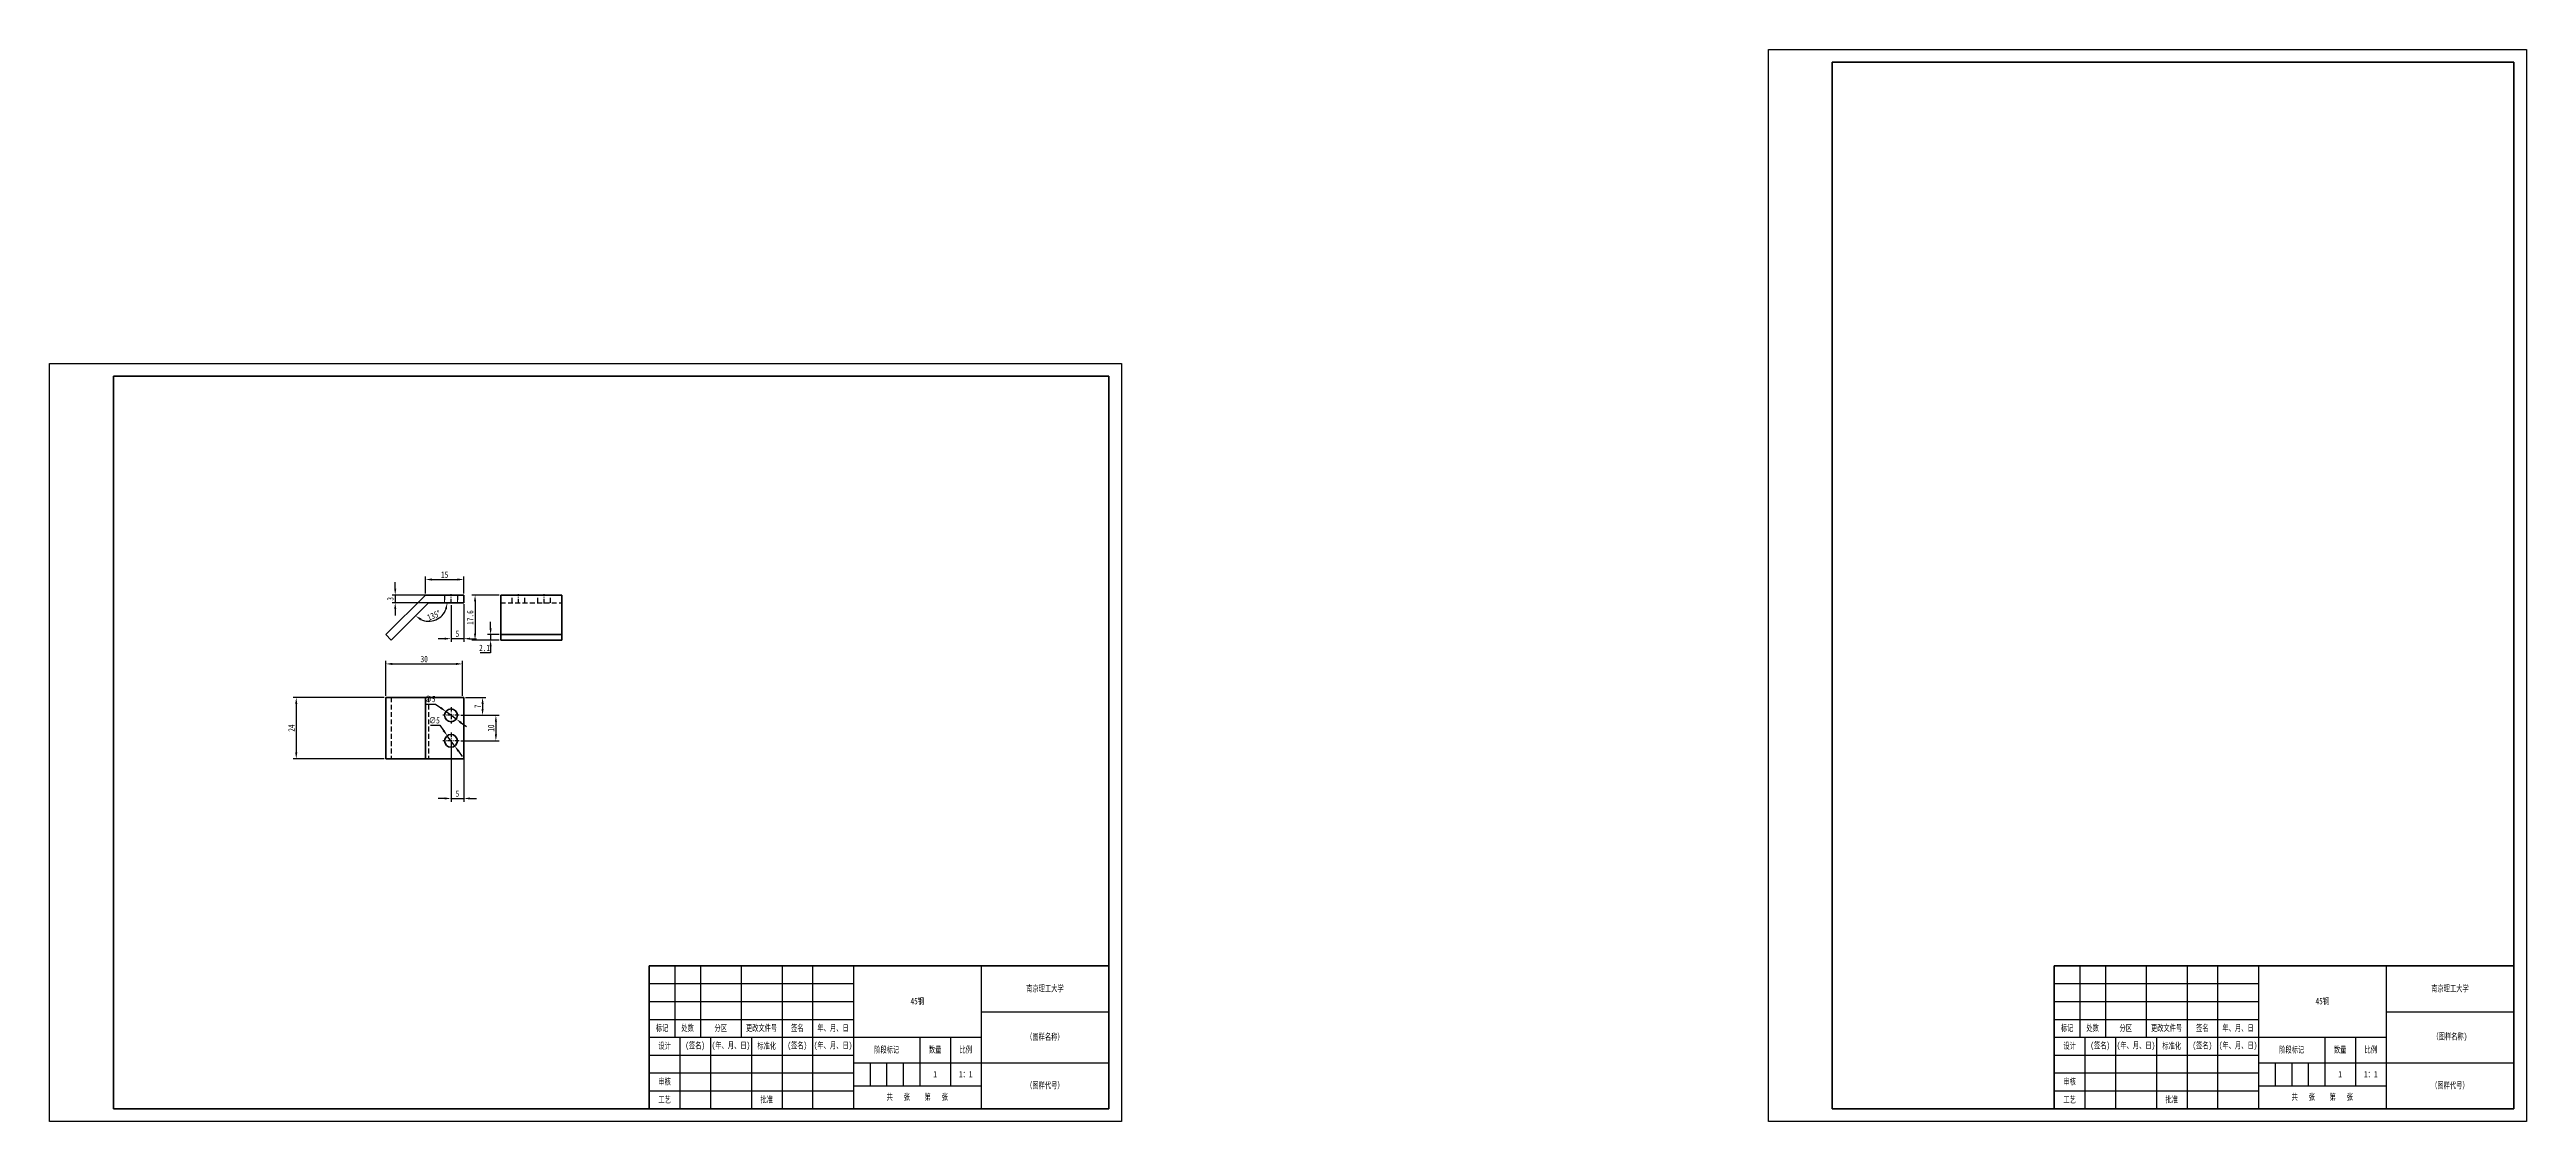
# Model space of a CAD drawing. Header units: millimetres. Extents: x 1050 to 2021, y 766 to 1186.
import ezdxf

# ---------------------------------------------------------------- set-up
doc = ezdxf.new("R2010")
doc.units = ezdxf.units.MM
doc.header["$LTSCALE"] = 0.3
doc.linetypes.add('DASHDOT', pattern=[18.5, 12, -3, 0.5, -3])
doc.linetypes.add('DASHED', pattern=[19.05, 12.7, -6.35])
for name, color, linetype, lineweight in [('尺寸线', 3, 'Continuous', 25), ('粗实线', 7, 'Continuous', 50), ('细实线', 7, 'Continuous', 25), ('细文本', 7, 'Continuous', 25)]:
    doc.layers.add(name, color=color, linetype=linetype, lineweight=lineweight)
doc.styles.add('NUT Standard', font='simfang.ttf', dxfattribs={"width": 0.7, "height": 2.5})
doc.dimstyles.new('NUT Standard', dxfattribs={"dimtxt": 2.5, "dimasz": 2.5, "dimexe": 1.25, "dimexo": 0.625, "dimtad": 1, "dimtoh": 1, "dimdec": 1, "dimdsep": 46, "dimtxsty": 'NUT Standard', "dimcen": 2.5, "dimadec": 0, "dimazin": 0, "dimtfac": 1, "dimtdec": 1, "dimtmove": 0, "dimatfit": 3, "dimfxl": 1, "dimarcsym": 0})

# ---------------------------------------------------------------- blocks, each defined once
blk = doc.blocks.new('*D5')
at = {"layer": 'Defpoints', "color": 0, "transparency": 16777216}
for p in [(1211.85, 944.89), (1181.83, 931.75), (1211.85, 931.75)]:
    blk.add_point(p, dxfattribs=at)
at = {"layer": '尺寸线', "color": 0, "lineweight": -2, "transparency": 16777216}
for p, q in [((1181.83, 932.37), (1181.83, 946.14)), ((1184.33, 944.89), (1209.35, 944.89)), ((1211.85, 932.37), (1211.85, 946.14))]:
    blk.add_line(p, q, dxfattribs=at)
at = {"layer": '尺寸线', "color": 0, "transparency": 16777216}
for points in [[(1184.33, 945.31), (1184.33, 944.47), (1181.83, 944.89)], [(1209.35, 945.31), (1209.35, 944.47), (1211.85, 944.89)]]:
    blk.add_solid(points, dxfattribs=at)
at = {"layer": '尺寸线', "color": 0, "transparency": 16777216, "insert": (1196.84, 946.78), "char_height": 2.5, "attachment_point": 5, "style": 'NUT Standard'}
blk.add_mtext('30', dxfattribs=at)
blk = doc.blocks.new('*D6')
at = {"layer": 'Defpoints', "color": 0, "transparency": 16777216}
for p in [(1181.83, 931.75), (1146.71, 907.75), (1181.83, 907.75)]:
    blk.add_point(p, dxfattribs=at)
at = {"layer": '尺寸线', "color": 0, "lineweight": -2, "transparency": 16777216}
for p, q in [((1181.21, 931.75), (1145.46, 931.75)), ((1146.71, 929.25), (1146.71, 910.25)), ((1181.21, 907.75), (1145.46, 907.75))]:
    blk.add_line(p, q, dxfattribs=at)
at = {"layer": '尺寸线', "color": 0, "transparency": 16777216}
for points in [[(1146.29, 929.25), (1147.13, 929.25), (1146.71, 931.75)], [(1146.29, 910.25), (1147.13, 910.25), (1146.71, 907.75)]]:
    blk.add_solid(points, dxfattribs=at)
at = {"layer": '尺寸线', "color": 0, "transparency": 16777216, "insert": (1144.84, 919.75), "char_height": 2.5, "attachment_point": 5, "rotation": 90, "style": 'NUT Standard'}
blk.add_mtext('24', dxfattribs=at)
blk = doc.blocks.new('*D7')
at = {"layer": 'Defpoints', "color": 0, "transparency": 16777216}
for p in [(1197.35, 971.89), (1212.35, 977.96), (1212.35, 971.89)]:
    blk.add_point(p, dxfattribs=at)
at = {"layer": '尺寸线', "color": 0, "lineweight": -2, "transparency": 16777216}
for p, q in [((1197.35, 972.51), (1197.35, 979.21)), ((1199.85, 977.96), (1209.85, 977.96)), ((1212.35, 972.51), (1212.35, 979.21))]:
    blk.add_line(p, q, dxfattribs=at)
at = {"layer": '尺寸线', "color": 0, "transparency": 16777216}
for points in [[(1199.85, 978.38), (1199.85, 977.55), (1197.35, 977.96)], [(1209.85, 978.38), (1209.85, 977.55), (1212.35, 977.96)]]:
    blk.add_solid(points, dxfattribs=at)
at = {"layer": '尺寸线', "color": 0, "transparency": 16777216, "insert": (1204.85, 979.85), "char_height": 2.5, "attachment_point": 5, "style": 'NUT Standard'}
blk.add_mtext('15', dxfattribs=at)
blk = doc.blocks.new('*D8')
at = {"layer": 'Defpoints', "color": 0, "transparency": 16777216}
for p in [(1205.33, 926.23), (1209.37, 923.27)]:
    blk.add_point(p, dxfattribs=at)
at = {"layer": '尺寸线', "color": 0, "lineweight": -2, "transparency": 16777216}
for p, q in [((1197.62, 929.18), (1201.3, 929.18)), ((1201.3, 929.18), (1203.32, 927.7)), ((1209.37, 923.27), (1205.33, 926.23)), ((1211.39, 921.8), (1213.4, 920.32))]:
    blk.add_line(p, q, dxfattribs=at)
at = {"layer": '尺寸线', "color": 0, "transparency": 16777216}
for points in [[(1203.56, 928.04), (1203.07, 927.37), (1205.33, 926.23)], [(1211.63, 922.13), (1211.14, 921.46), (1209.37, 923.27)]]:
    blk.add_solid(points, dxfattribs=at)
at = {"layer": '尺寸线', "color": 0, "transparency": 16777216, "insert": (1199.15, 931.14), "char_height": 2.5, "attachment_point": 5, "style": 'NUT Standard'}
blk.add_mtext('∅5', dxfattribs=at)
blk = doc.blocks.new('*D9')
at = {"layer": 'Defpoints', "color": 0, "transparency": 16777216}
for p in [(1205.89, 916.78), (1208.81, 912.72)]:
    blk.add_point(p, dxfattribs=at)
at = {"layer": '尺寸线', "color": 0, "lineweight": -2, "transparency": 16777216}
for p, q in [((1199.29, 920.83), (1202.97, 920.83)), ((1202.97, 920.83), (1204.43, 918.81)), ((1208.81, 912.72), (1205.89, 916.78)), ((1210.27, 910.69), (1211.74, 908.67))]:
    blk.add_line(p, q, dxfattribs=at)
at = {"layer": '尺寸线', "color": 0, "transparency": 16777216}
for points in [[(1204.77, 919.05), (1204.09, 918.56), (1205.89, 916.78)], [(1210.61, 910.94), (1209.94, 910.45), (1208.81, 912.72)]]:
    blk.add_solid(points, dxfattribs=at)
at = {"layer": '尺寸线', "color": 0, "transparency": 16777216, "insert": (1200.82, 922.79), "char_height": 2.5, "attachment_point": 5, "style": 'NUT Standard'}
blk.add_mtext('∅5', dxfattribs=at)
blk = doc.blocks.new('*D10')
at = {"layer": 'Defpoints', "color": 0, "transparency": 16777216}
for p in [(1210.6, 924.75), (1210.6, 914.75), (1224.93, 914.75)]:
    blk.add_point(p, dxfattribs=at)
at = {"layer": '尺寸线', "color": 0, "lineweight": -2, "transparency": 16777216}
for p, q in [((1211.23, 924.75), (1226.18, 924.75)), ((1224.93, 922.25), (1224.93, 917.25)), ((1211.23, 914.75), (1226.18, 914.75))]:
    blk.add_line(p, q, dxfattribs=at)
at = {"layer": '尺寸线', "color": 0, "transparency": 16777216}
for points in [[(1224.52, 922.25), (1225.35, 922.25), (1224.93, 924.75)], [(1224.52, 917.25), (1225.35, 917.25), (1224.93, 914.75)]]:
    blk.add_solid(points, dxfattribs=at)
at = {"layer": '尺寸线', "color": 0, "transparency": 16777216, "insert": (1223.04, 919.75), "char_height": 2.5, "attachment_point": 5, "rotation": 90, "style": 'NUT Standard'}
blk.add_mtext('10', dxfattribs=at)
blk = doc.blocks.new('*D11')
at = {"layer": 'Defpoints', "color": 0, "transparency": 16777216}
for p in [(1212.35, 931.75), (1212.35, 924.75), (1219.71, 924.75)]:
    blk.add_point(p, dxfattribs=at)
at = {"layer": '尺寸线', "color": 0, "lineweight": -2, "transparency": 16777216}
for p, q in [((1212.98, 931.75), (1220.96, 931.75)), ((1212.98, 924.75), (1220.96, 924.75)), ((1219.71, 929.25), (1219.71, 927.25))]:
    blk.add_line(p, q, dxfattribs=at)
at = {"layer": '尺寸线', "color": 0, "transparency": 16777216}
for points in [[(1219.3, 929.25), (1220.13, 929.25), (1219.71, 931.75)], [(1219.3, 927.25), (1220.13, 927.25), (1219.71, 924.75)]]:
    blk.add_solid(points, dxfattribs=at)
at = {"layer": '尺寸线', "color": 0, "transparency": 16777216, "insert": (1217.82, 928.25), "char_height": 2.5, "attachment_point": 5, "rotation": 90, "style": 'NUT Standard'}
blk.add_mtext('7', dxfattribs=at)
blk = doc.blocks.new('*D12')
at = {"layer": 'Defpoints', "color": 0, "transparency": 16777216}
for p in [(1226.83, 971.89), (1216.78, 954.25), (1226.83, 954.25)]:
    blk.add_point(p, dxfattribs=at)
at = {"layer": '尺寸线', "color": 0, "lineweight": -2, "transparency": 16777216}
for p, q in [((1226.2, 971.89), (1215.53, 971.89)), ((1216.78, 969.39), (1216.78, 956.75)), ((1226.2, 954.25), (1215.53, 954.25))]:
    blk.add_line(p, q, dxfattribs=at)
at = {"layer": '尺寸线', "color": 0, "transparency": 16777216}
for points in [[(1216.36, 969.39), (1217.19, 969.39), (1216.78, 971.89)], [(1216.36, 956.75), (1217.19, 956.75), (1216.78, 954.25)]]:
    blk.add_solid(points, dxfattribs=at)
at = {"layer": '尺寸线', "color": 0, "transparency": 16777216, "insert": (1214.88, 963.07), "char_height": 2.5, "attachment_point": 5, "rotation": 90, "style": 'NUT Standard'}
blk.add_mtext('17.6', dxfattribs=at)
blk = doc.blocks.new('*D13')
at = {"layer": 'Defpoints', "color": 0, "transparency": 16777216}
for p in [(1222.86, 954.25), (1226.83, 956.37), (1226.83, 954.25)]:
    blk.add_point(p, dxfattribs=at)
at = {"layer": '尺寸线', "color": 0, "lineweight": -2, "transparency": 16777216}
for p, q in [((1222.86, 958.87), (1222.86, 961.37)), ((1226.2, 956.37), (1221.61, 956.37)), ((1226.2, 954.25), (1221.61, 954.25)), ((1222.86, 956.37), (1222.86, 954.25)), ((1222.86, 951.75), (1222.86, 949.25)), ((1222.86, 949.25), (1218.79, 949.25))]:
    blk.add_line(p, q, dxfattribs=at)
at = {"layer": '尺寸线', "color": 0, "transparency": 16777216}
for points in [[(1222.45, 958.87), (1223.28, 958.87), (1222.86, 956.37)], [(1222.45, 951.75), (1223.28, 951.75), (1222.86, 954.25)]]:
    blk.add_solid(points, dxfattribs=at)
at = {"layer": '尺寸线', "color": 0, "transparency": 16777216, "insert": (1220.51, 951.14), "char_height": 2.5, "attachment_point": 5, "style": 'NUT Standard'}
blk.add_mtext('2.1', dxfattribs=at)
blk = doc.blocks.new('*D14')
at = {"layer": 'Defpoints', "color": 0, "transparency": 16777216}
for p in [(1207.35, 968.59), (1212.35, 968.89), (1207.35, 954.78)]:
    blk.add_point(p, dxfattribs=at)
at = {"layer": '尺寸线', "color": 0, "lineweight": -2, "transparency": 16777216}
for p, q in [((1207.35, 967.96), (1207.35, 953.53)), ((1212.35, 968.26), (1212.35, 953.53)), ((1204.85, 954.78), (1202.35, 954.78)), ((1212.35, 954.78), (1207.35, 954.78)), ((1214.85, 954.78), (1217.35, 954.78))]:
    blk.add_line(p, q, dxfattribs=at)
at = {"layer": '尺寸线', "color": 0, "transparency": 16777216}
for points in [[(1204.85, 955.2), (1204.85, 954.36), (1207.35, 954.78)], [(1214.85, 955.2), (1214.85, 954.36), (1212.35, 954.78)]]:
    blk.add_solid(points, dxfattribs=at)
at = {"layer": '尺寸线', "color": 0, "transparency": 16777216, "insert": (1209.85, 956.67), "char_height": 2.5, "attachment_point": 5, "style": 'NUT Standard'}
blk.add_mtext('5', dxfattribs=at)
blk = doc.blocks.new('*D15')
at = {"layer": 'Defpoints', "color": 0, "transparency": 16777216}
for p in [(1198.59, 968.89), (1198.59, 968.89), (1198.59, 961.63), (1212.35, 968.89), (1183.95, 954.25)]:
    blk.add_point(p, dxfattribs=at)
at = {"layer": '尺寸线', "color": 0, "lineweight": -2, "transparency": 16777216}
blk.add_arc((1198.59, 968.89), 7.26, 244.8392, 340.1608, dxfattribs=at)
at = {"layer": '尺寸线', "color": 0, "transparency": 16777216}
for points in [[(1195.27, 961.98), (1195.75, 962.66), (1193.46, 963.76)], [(1205.01, 966.5), (1205.83, 966.35), (1205.85, 968.89)]]:
    blk.add_solid(points, dxfattribs=at)
at = {"layer": '尺寸线', "color": 0, "transparency": 16777216, "insert": (1200.65, 963.93), "char_height": 2.5, "attachment_point": 5, "rotation": 22.5, "style": 'NUT Standard'}
blk.add_mtext('135°', dxfattribs=at)
blk = doc.blocks.new('*D16')
at = {"layer": 'Defpoints', "color": 0, "transparency": 16777216}
for p in [(1212.35, 971.89), (1185.49, 968.89), (1212.35, 968.89)]:
    blk.add_point(p, dxfattribs=at)
at = {"layer": '尺寸线', "color": 0, "lineweight": -2, "transparency": 16777216}
for p, q in [((1211.73, 971.89), (1184.24, 971.89)), ((1185.49, 974.39), (1185.49, 976.89)), ((1185.49, 971.89), (1185.49, 968.89)), ((1211.73, 968.89), (1184.24, 968.89)), ((1185.49, 966.39), (1185.49, 963.89))]:
    blk.add_line(p, q, dxfattribs=at)
at = {"layer": '尺寸线', "color": 0, "transparency": 16777216}
for points in [[(1185.07, 974.39), (1185.9, 974.39), (1185.49, 971.89)], [(1185.07, 966.39), (1185.9, 966.39), (1185.49, 968.89)]]:
    blk.add_solid(points, dxfattribs=at)
at = {"layer": '尺寸线', "color": 0, "transparency": 16777216, "insert": (1183.6, 970.39), "char_height": 2.5, "attachment_point": 5, "rotation": 90, "style": 'NUT Standard'}
blk.add_mtext('3', dxfattribs=at)
blk = doc.blocks.new('*D17')
at = {"layer": 'Defpoints', "color": 0, "transparency": 16777216}
for p in [(1207.35, 914.75), (1212.35, 914.75), (1212.35, 892.17)]:
    blk.add_point(p, dxfattribs=at)
at = {"layer": '尺寸线', "color": 0, "lineweight": -2, "transparency": 16777216}
for p, q in [((1207.35, 914.12), (1207.35, 890.92)), ((1212.35, 914.12), (1212.35, 890.92)), ((1204.85, 892.17), (1202.35, 892.17)), ((1207.35, 892.17), (1212.35, 892.17)), ((1214.85, 892.17), (1217.35, 892.17))]:
    blk.add_line(p, q, dxfattribs=at)
at = {"layer": '尺寸线', "color": 0, "transparency": 16777216}
for points in [[(1204.85, 892.59), (1204.85, 891.76), (1207.35, 892.17)], [(1214.85, 892.59), (1214.85, 891.76), (1212.35, 892.17)]]:
    blk.add_solid(points, dxfattribs=at)
at = {"layer": '尺寸线', "color": 0, "transparency": 16777216, "insert": (1209.85, 894.06), "char_height": 2.5, "attachment_point": 5, "style": 'NUT Standard'}
blk.add_mtext('5', dxfattribs=at)

msp = doc.modelspace()

# ---------------------------------------------------------------- linework, layer by layer
for p, q in [((1723.56, 765.62), (1723.56, 1185.62)), ((1723.56, 1185.62), (2020.56, 1185.62)), ((2020.56, 1185.62), (2020.56, 765.62)), ((1050.04, 1062.62), (1470.04, 1062.62)), ((1050.04, 765.62), (1050.04, 1062.62)), ((1470.04, 1062.62), (1470.04, 765.62)), ((2015.56, 854.62), (2015.56, 770.62)), ((1470.04, 765.62), (1050.04, 765.62)), ((2020.56, 765.62), (1723.56, 765.62))]:
    msp.add_line(p, q)
at = {"color": 7, "lineweight": 50}
for p, q in [((1197.35, 971.89), (1181.83, 956.37)), ((1212.35, 971.89), (1197.35, 971.89)), ((1212.35, 968.89), (1212.35, 971.89)), ((1226.83, 971.89), (1226.83, 956.37)), ((1226.83, 971.89), (1250.83, 971.89)), ((1250.83, 971.89), (1250.83, 956.37)), ((1183.95, 954.25), (1198.59, 968.89)), ((1198.59, 968.89), (1212.35, 968.89)), ((1181.83, 956.37), (1183.95, 954.25)), ((1226.83, 956.37), (1226.83, 954.25)), ((1226.83, 956.37), (1250.83, 956.37)), ((1226.83, 954.25), (1250.83, 954.25)), ((1250.83, 956.37), (1250.83, 954.25)), ((1197.35, 931.75), (1181.83, 931.75)), ((1181.83, 931.75), (1181.83, 907.75)), ((1212.35, 931.75), (1197.35, 931.75)), ((1197.35, 931.75), (1197.35, 907.75)), ((1212.35, 931.75), (1212.35, 907.75)), ((1197.35, 907.75), (1181.83, 907.75)), ((1212.35, 907.75), (1197.35, 907.75))]:
    msp.add_line(p, q, dxfattribs=at)
at = {"color": 7, "linetype": 'DASHED', "lineweight": 13, "ltscale": 0.075}
for p, q in [((1204.85, 971.89), (1204.85, 968.89)), ((1209.85, 971.89), (1209.85, 968.89))]:
    msp.add_line(p, q, dxfattribs=at)
at = {"color": 2, "linetype": 'DASHED', "lineweight": 25, "ltscale": 0.5, "true_color": 0xf1eb1f}
for p, q in [((1204.85, 971.89), (1204.85, 968.89)), ((1209.85, 971.89), (1209.85, 968.89)), ((1231.33, 968.89), (1231.33, 971.89)), ((1236.33, 968.89), (1236.33, 971.89)), ((1241.33, 968.89), (1241.33, 971.89)), ((1246.33, 968.89), (1246.33, 971.89)), ((1226.83, 968.89), (1250.83, 968.89)), ((1183.95, 931.75), (1183.95, 907.75)), ((1198.59, 931.75), (1198.59, 907.75))]:
    msp.add_line(p, q, dxfattribs=at)
at = {"color": 242, "linetype": 'DASHDOT', "lineweight": 25, "ltscale": 0.5, "true_color": 0xcd2027}
for p, q in [((1207.35, 968.59), (1207.35, 972.19)), ((1233.83, 968.59), (1233.83, 972.19)), ((1243.83, 968.59), (1243.83, 972.19)), ((1210.6, 924.75), (1204.1, 924.75)), ((1207.35, 928), (1207.35, 921.5)), ((1210.6, 914.75), (1204.1, 914.75)), ((1207.35, 918), (1207.35, 911.5))]:
    msp.add_line(p, q, dxfattribs=at)
at = {"color": 7, "lineweight": 50}
for centre in [(1207.35, 924.75), (1207.35, 914.75)]:
    msp.add_circle(centre, 2.5, dxfattribs=at)
at = {"layer": '粗实线'}
for p, q in [((1748.56, 770.62), (1748.56, 1180.62)), ((1748.56, 1180.62), (2015.56, 1180.62)), ((2015.56, 1180.62), (2015.56, 770.62)), ((1075.04, 770.62), (1075.04, 1057.62)), ((1075.04, 1057.62), (1465.04, 1057.62)), ((1465.04, 1057.62), (1465.04, 770.62)), ((1285.04, 826.62), (1465.04, 826.62)), ((1285.04, 770.62), (1285.04, 826.62)), ((1835.56, 826.62), (2015.56, 826.62)), ((1835.56, 770.62), (1835.56, 826.62)), ((1465.04, 770.62), (1075.04, 770.62)), ((1285.04, 770.62), (1465.04, 770.62)), ((2015.56, 770.62), (1748.56, 770.62))]:
    msp.add_line(p, q, dxfattribs=at)
at = {"layer": '细实线'}
for p, q in [((1295.04, 826.62), (1295.04, 798.62)), ((1305.04, 826.62), (1305.04, 798.62)), ((1321.04, 826.62), (1321.04, 798.62)), ((1337.04, 826.62), (1337.04, 798.62)), ((1349.04, 826.62), (1349.04, 798.62)), ((1365.04, 826.62), (1365.04, 770.62)), ((1415.04, 826.62), (1415.04, 770.62)), ((1845.56, 826.62), (1845.56, 798.62)), ((1855.56, 826.62), (1855.56, 798.62)), ((1871.56, 826.62), (1871.56, 798.62)), ((1887.56, 826.62), (1887.56, 798.62)), ((1899.56, 826.62), (1899.56, 798.62)), ((1915.56, 826.62), (1915.56, 770.62)), ((1965.56, 826.62), (1965.56, 770.62)), ((1285.04, 819.62), (1365.04, 819.62)), ((1835.56, 819.62), (1915.56, 819.62)), ((1285.04, 812.62), (1365.04, 812.62)), ((1285.04, 805.62), (1365.04, 805.62)), ((1415.04, 808.62), (1465.04, 808.62)), ((1835.56, 812.62), (1915.56, 812.62)), ((1835.56, 805.62), (1915.56, 805.62)), ((1965.56, 808.62), (2015.56, 808.62)), ((1285.04, 798.62), (1415.04, 798.62)), ((1297.04, 798.62), (1297.04, 770.62)), ((1309.04, 798.62), (1309.04, 770.62)), ((1325.04, 798.62), (1325.04, 770.62)), ((1337.04, 798.62), (1337.04, 770.62)), ((1349.04, 798.62), (1349.04, 770.62)), ((1391.04, 798.62), (1391.04, 779.62)), ((1403.04, 798.62), (1403.04, 779.62)), ((1835.56, 798.62), (1965.56, 798.62)), ((1847.56, 798.62), (1847.56, 770.62)), ((1859.56, 798.62), (1859.56, 770.62)), ((1875.56, 798.62), (1875.56, 770.62)), ((1887.56, 798.62), (1887.56, 770.62)), ((1899.56, 798.62), (1899.56, 770.62)), ((1941.56, 798.62), (1941.56, 779.62)), ((1953.56, 798.62), (1953.56, 779.62)), ((1285.04, 791.62), (1365.04, 791.62)), ((1365.04, 788.62), (1465.04, 788.62)), ((1371.54, 788.62), (1371.54, 779.62)), ((1378.04, 788.62), (1378.04, 779.62)), ((1384.54, 788.62), (1384.54, 779.62)), ((1835.56, 791.62), (1915.56, 791.62)), ((1915.56, 788.62), (2015.56, 788.62)), ((1922.06, 788.62), (1922.06, 779.62)), ((1928.56, 788.62), (1928.56, 779.62)), ((1935.06, 788.62), (1935.06, 779.62)), ((1285.04, 784.62), (1365.04, 784.62)), ((1285.04, 777.62), (1365.04, 777.62)), ((1365.04, 779.62), (1415.04, 779.62)), ((1835.56, 784.62), (1915.56, 784.62)), ((1835.56, 777.62), (1915.56, 777.62)), ((1915.56, 779.62), (1965.56, 779.62))]:
    msp.add_line(p, q, dxfattribs=at)

# ---------------------------------------------------------------- texts
at = {"layer": '粗实线', "char_height": 2.5, "attachment_point": 5, "style": 'NUT Standard'}
for s, insert in [('\\pxqc;{\\fFangSong|b0|i0|c134|p49;1}', (1397.04, 784.12)), ('\\pxqc;{\\fFangSong|b0|i0|c134|p49;1：1}', (1409.04, 784.12)), ('\\pxqc;{\\fFangSong|b0|i0|c134|p49;1}', (1947.56, 784.12)), ('\\pxqc;{\\fFangSong|b0|i0|c134|p49;1：1}', (1959.56, 784.12))]:
    msp.add_mtext_dynamic_manual_height_columns(s, width=12, gutter_width=12.5, heights=[0], dxfattribs=dict(at, insert=insert))
at = {"layer": '粗实线', "char_height": 2.5, "width": 12, "attachment_point": 5, "style": 'NUT Standard'}
for s, insert in [('工艺', (1841.56, 774.12)), ('批准', (1881.56, 774.12))]:
    msp.add_mtext(s, dxfattribs=dict(at, insert=insert))
at = {"layer": '细文本', "char_height": 2.5, "attachment_point": 5, "style": 'NUT Standard'}
for s, insert, width in [('{\\fFangSong|b0|i0|c134|p49;南京理工大学}', (1440.04, 817.62), 50), ('{\\fFangSong|b0|i0|c134|p49;南京理工大学}', (1990.56, 817.62), 50), ('45钢', (1390.04, 812.62), 50), ('45钢', (1940.56, 812.62), 50), ('标记', (1290.04, 802.12), 10), ('设计', (1291.04, 795.12), 12), ('处数', (1300.04, 802.12), 10), ('(签名)', (1303.04, 795.12), 12), ('(年、月、日)', (1317.04, 795.12), 16), ('分区', (1313.04, 802.12), 16), ('更改文件号', (1329.04, 802.12), 16), ('标准化', (1331.04, 795.12), 12), ('(签名)', (1343.04, 795.12), 12), ('签名', (1343.04, 802.12), 12), ('(年、月、日)', (1357.04, 795.12), 16), ('年、月、日', (1357.04, 802.12), 16), ('（图样名称）', (1440.04, 798.62), 50), ('标记', (1840.56, 802.12), 10), ('设计', (1841.56, 795.12), 12), ('处数', (1850.56, 802.12), 10), ('(签名)', (1853.56, 795.12), 12), ('(年、月、日)', (1867.56, 795.12), 16), ('分区', (1863.56, 802.12), 16), ('更改文件号', (1879.56, 802.12), 16), ('标准化', (1881.56, 795.12), 12), ('(签名)', (1893.56, 795.12), 12), ('签名', (1893.56, 802.12), 12), ('(年、月、日)', (1907.56, 795.12), 16), ('年、月、日', (1907.56, 802.12), 16), ('（图样名称)', (1990.56, 798.62), 50), ('阶段标记', (1378.04, 793.62), 26), ('数量', (1397.04, 793.62), 12), ('比例', (1409.04, 793.62), 12), ('阶段标记', (1928.56, 793.62), 26), ('数量', (1947.56, 793.62), 12), ('比例', (1959.56, 793.62), 12), ('审核', (1291.04, 781.12), 12), ('共   张    第   张', (1390.04, 775.12), 50), ('（图样代号）', (1440.04, 779.62), 50), ('审核', (1841.56, 781.12), 12), ('共   张    第   张', (1940.56, 775.12), 50), ('（图样代号）', (1990.56, 779.62), 50), ('工艺', (1291.04, 774.12), 12), ('批准', (1331.04, 774.12), 12)]:
    msp.add_mtext(s, dxfattribs=dict(at, insert=insert, width=width))

# ---------------------------------------------------------------- dimensions: what is measured, and where the dimension line sits
at = {"layer": '尺寸线'}
for base, p1, p2, picture, middle in [((1212.35, 977.96), (1197.35, 971.89), (1212.35, 971.89), '*D7', (1204.85, 979.85)), ((1207.35, 954.78), (1212.35, 968.89), (1207.35, 968.59), '*D14', (1209.85, 956.67)), ((1211.85, 944.89), (1181.83, 931.75), (1211.85, 931.75), '*D5', (1196.84, 946.78)), ((1212.35, 892.17), (1207.35, 914.75), (1212.35, 914.75), '*D17', (1209.85, 894.06))]:
    dim = msp.add_linear_dim(base=base, p1=p1, p2=p2, dimstyle='NUT Standard', dxfattribs=at)
    dim.commit()
    dim.dimension.update_dxf_attribs({"geometry": picture, "text_midpoint": middle})
for base, p1, p2, picture, middle in [((1185.49, 968.89), (1212.35, 971.89), (1212.35, 968.89), '*D16', (1183.6, 970.39)), ((1216.78, 954.25), (1226.83, 971.89), (1226.83, 954.25), '*D12', (1214.88, 963.07)), ((1222.86, 954.25), (1226.83, 956.37), (1226.83, 954.25), '*D13', (1220.51, 951.14)), ((1146.71, 907.75), (1181.83, 931.75), (1181.83, 907.75), '*D6', (1144.84, 919.75)), ((1219.71, 924.75), (1212.35, 931.75), (1212.35, 924.75), '*D11', (1217.82, 928.25)), ((1224.93, 914.75), (1210.6, 924.75), (1210.6, 914.75), '*D10', (1223.04, 919.75))]:
    dim = msp.add_linear_dim(base=base, p1=p1, p2=p2, angle=90, dimstyle='NUT Standard', dxfattribs=at)
    dim.commit()
    dim.dimension.update_dxf_attribs({"geometry": picture, "text_midpoint": middle})
dim = msp.add_angular_dim_2l(base=(1198.59, 961.63), line1=((1198.59, 968.89), (1212.35, 968.89)), line2=((1183.95, 954.25), (1198.59, 968.89)), dimstyle='NUT Standard', dxfattribs=at)
dim.commit()
dim.dimension.update_dxf_attribs({"geometry": '*D15', "text_midpoint": (1200.65, 963.93)})
for p1, p2, picture, middle in [((1209.37, 923.27), (1205.33, 926.23), '*D8', (1199.15, 929.18)), ((1208.81, 912.72), (1205.89, 916.78), '*D9', (1200.82, 920.83))]:
    dim = msp.add_diameter_dim_2p(p1=p1, p2=p2, dimstyle='NUT Standard', dxfattribs=at)
    dim.commit()
    dim.dimension.update_dxf_attribs({"geometry": picture, "text_midpoint": middle, "dimtype": 163})

doc.saveas('drawing.dxf')
